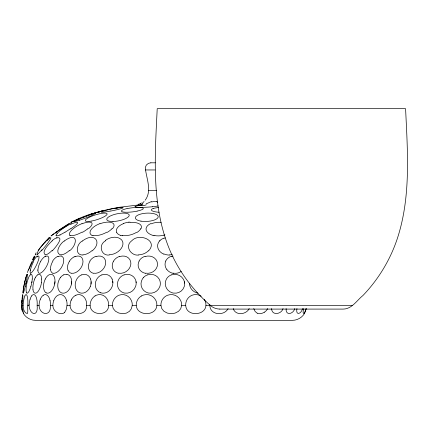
<?xml version="1.0" encoding="UTF-8"?>
<svg xmlns="http://www.w3.org/2000/svg" width="429" height="429" viewBox="0 0 429 429"><rect width="100%" height="100%" fill="white"/><g stroke="black" fill="none" stroke-linecap="round" stroke-linejoin="round"><path stroke-width="0.64" d="M71.622 281.746L71.589 282.641M40.39 299.12A10.43 5.588 -85.5 0 0 39.897 300.472A10.494 5.545 -85.4 0 0 39.06 305.405C39.377 315.202 51.448 317.074 50.343 305.512M29.097 304.536A10.494 3.915 -85.8 0 0 29.043 305.405C29.735 315.09 38.422 317.31 37.135 305.405A10.462 4.161 -85.9 0 0 37.001 300.434A10.371 4.038 -86.4 0 0 31.601 295.93M91.114 282.641L91.104 281.746M201.174 296.224A10.371 10.092 75.6 0 0 192.154 295.222A10.36 10.082 75.3 0 0 190.712 295.924A10.387 10.114 73.8 0 0 187.382 299.104A10.43 10.162 73 0 0 186.642 300.461A10.468 10.216 71.8 0 0 185.698 304.536A10.494 10.248 71.7 0 0 185.719 305.405C186.154 316.747 205.394 315.969 205.941 305.405A10.462 10.151 74.1 0 0 204.853 300.402A10.371 10.092 75.6 0 0 204.231 299.313M181.655 305.427L181.655 305.405A10.489 10.441 44.5 0 0 181.521 303.314A10.462 10.419 42.6 0 0 180.593 300.407A10.371 10.339 41.9 0 0 167.642 295.222A10.393 10.36 33.1 0 0 161.937 300.461A10.468 10.435 27.2 0 0 160.934 304.536A10.494 10.468 26.5 0 0 160.934 305.405L161.765 308.569L163.948 311.282L167.283 313.084L171.273 313.69L175.032 313.127L178.453 311.374L180.711 308.767L181.655 305.427L185.719 305.405M24.882 295.978A10.387 2.274 -86.3 0 0 23.938 299.169A10.43 2.247 -86.1 0 0 23.675 300.488A10.494 2.172 -86 0 0 23.123 305.405C23.016 308.172 24.11 313.363 27.445 313.556C28.25 310.982 27.354 308.097 27.778 305.405A10.462 2.435 -86.1 0 0 27.831 300.456A10.371 2.322 -86.6 0 0 24.844 295.935M141.532 295.93A10.387 10.285 -63.5 0 0 138.084 299.11A10.43 10.317 -63.3 0 0 137.296 300.461A10.468 10.344 -63.8 0 0 136.256 304.542A10.494 10.371 -63.9 0 0 136.24 305.405C136.996 316.463 156.354 316.286 156.832 305.405A10.489 10.409 -57.5 0 0 156.724 303.314A10.462 10.371 -59.6 0 0 155.829 300.407A10.371 10.275 -64.9 0 0 141.447 295.962M21.825 300.788A10.494 0.359 -86.1 0 0 21.482 305.405L21.933 310.065L23.702 313.69L22.694 309.309L22.555 305.405A10.489 0.702 -86.1 0 0 22.673 303.346M54.939 281.746L54.869 282.641M304.166 313.658L304.209 313.379M132.229 305.427L132.229 305.405A10.489 10.055 -76.2 0 0 132.143 303.314A10.462 10.006 -76.9 0 0 131.317 300.413A10.371 9.899 -78.9 0 0 119.026 295.216A10.36 9.888 -78.7 0 0 117.589 295.924A10.387 9.899 -77.9 0 0 114.237 299.115A10.43 9.921 -77.6 0 0 113.465 300.466A10.494 9.958 -77.5 0 0 112.387 305.405L113.218 308.569L115.508 311.277L118.887 313.063L122.866 313.69L126.367 313.127L129.408 311.374L131.36 308.767L132.229 305.427L136.24 305.405M95.093 295.903A10.43 9.229 -81.9 0 0 91.168 300.466A10.494 9.245 -81.7 0 0 90.106 305.405C90.449 316.093 108.902 316.371 108.585 305.405A10.489 9.395 -81.2 0 0 108.532 303.314A10.462 9.341 -81.5 0 0 107.792 300.413A10.371 9.223 -82.8 0 0 96.402 295.216A10.36 9.213 -82.6 0 0 95.056 295.93M303.737 308.569C301.807 315.669 304.729 314.248 306.075 308.58M71.091 300.472A10.468 8.231 -83.7 0 0 70.12 304.542A10.494 8.248 -83.7 0 0 70.061 305.405C70.372 315.835 87.259 316.623 86.626 305.405A10.489 8.451 -83.4 0 0 86.604 303.314A10.462 8.392 -83.6 0 0 85.972 300.418A10.371 8.264 -84.5 0 0 75.831 295.216M91.082 283.231L90.991 284.014M64.72 312.237L66.216 309.566L67.015 305.405A10.489 7.25 -84.6 0 0 67.021 303.314A10.462 7.186 -84.8 0 0 66.522 300.418M71.536 283.231L71.423 284.014M41.463 282.641L41.575 281.746A9.642 3.802 -76.8 0 0 41.677 279.048M54.799 283.178L54.66 284.014M31.928 281.746L31.778 282.641M306.263 308.666L304.713 313.063M26.287 281.746L26.11 282.641M24.33 284.014L24.507 283.178M25.987 283.231L25.82 284.014M24.63 282.641L24.834 281.746M302.536 308.58C301.426 313.969 295.377 316.028 296.948 308.569M294.787 308.58C293.436 314.012 285.43 316.184 286.122 308.569M283.06 308.58C281.537 314.285 271.707 315.975 271.578 308.569M165.766 261.046L165.733 261.122A9.422 8.623 13.7 0 0 166.876 269.573M267.717 308.58L266.436 310.532L264.436 312.237M249.222 308.58C246.353 314.73 235.387 315.932 233.226 308.569M228.131 308.58C224.153 316.371 209.963 315.133 209.84 305.405A10.494 9.711 79.6 0 1 209.819 304.536M139.162 261.046L139.125 261.122A9.422 8.628 -13.1 0 0 139.543 269.557A9.61 8.811 -14.3 0 0 140.235 270.409A9.754 9.004 -16.9 0 0 145.383 273.278L145.656 273.3M113.503 261.164L113.572 261.046A9.679 8.424 -33.8 0 1 119.664 256.376M40.744 261.164L40.814 261.046A9.561 3.893 -63.7 0 1 44.423 256.88A9.824 3.791 -62.5 0 1 45.206 256.37M69.466 261.164L69.541 261.046A9.583 6.655 -55.6 0 1 74.099 256.901M304.628 313.197L304.241 313.674M145.147 200.22C152.434 190.669 146.139 178.115 145.275 167.541L146.337 165.042L148.445 163.336L150.879 162.811M144.106 201.48L142.331 203.314M304.51 313.492C301.984 317.642 297.329 320.318 292.46 320.34L35.435 320.34C30.47 320.313 25.692 317.54 23.268 313.197M41.431 250.911C43.184 249.115 58.022 230.786 46.616 240.594M71.965 221.981L61.964 228.421A12.42 0.552 -33.8 0 0 61.17 228.952M148.568 250.911C158.435 240.503 139.35 232.69 131.95 240.594A11.277 8.607 -10.2 0 0 131.424 241.018C124.453 246.348 131.177 256.215 138.717 255.03M46.171 241.028C42.857 245.018 37.146 249.893 36.942 255.03M52.172 250.911C53.893 249.41 65.138 236.358 57.041 237.816M219.782 309.089L343.023 309.089C351.855 309.17 356.805 300.391 362.939 295.517C378.201 279.611 389.897 260.408 397.002 239.538C411.164 197.41 407.598 152.263 405.587 108.66L157.212 108.66C154.944 156.242 151.046 206.349 170.318 251.287C179.381 272.206 193.436 290.739 210.618 305.679C213.186 307.84 216.473 309.057 219.836 309.089M69.412 250.911C77.3 245.318 78.722 231.022 64.833 240.594A11.277 5.588 -43 0 0 64.248 241.007M92.149 250.911C102.3 242.616 95.002 231.88 82.936 240.594A11.277 7.02 -35.7 0 0 82.341 241.012M51.963 241.028C49.721 243.286 40.272 252.29 45.699 255.03M64.259 241.028C60.232 243.238 53.716 253.7 61.331 255.03M82.352 241.028C76.566 243.672 74.464 255.325 82.926 255.03M53.872 233.682L51.013 235.955L56.161 232.389M68.999 223.616L68.667 223.815A12.495 0.649 -34.1 0 0 56.36 232.009M71.38 222.26L71.965 221.975M79.719 218.774L72.485 221.696L78.073 219.144M71.407 223.616L70.903 223.841A12.495 2.681 -32.2 0 0 58.172 232.389A12.618 2.574 -33 0 0 57.073 233.58M150.724 223.616L150.23 223.841A12.495 7.025 0.7 0 0 147.651 232.518A12.618 7.207 -0.4 0 0 149.201 233.725A12.784 7.54 -1.7 0 0 153.094 235.43M72.485 221.696L80.427 218.189M146.171 203.866L151.657 201.48M82.127 217.798L83.934 217.069M86.347 216.093L91.768 213.899L99.785 211.54M82.036 223.616L81.456 223.841A12.495 4.478 -27.7 0 0 69.873 232.454A12.618 4.44 -28.7 0 0 69.428 233.649A12.784 4.462 -30.6 0 0 69.857 235.349M123.536 223.616L122.967 223.841A12.495 6.751 -10.7 0 0 116.715 232.502M99.941 223.616L99.34 223.841A12.495 5.877 -20.5 0 0 89.999 232.48A12.618 5.92 -21.7 0 0 90.262 233.682A12.784 6.054 -23.6 0 0 92.031 235.387M91.345 214.109L102.965 210.687L92.262 213.835M165.213 237.907L164.591 238.074A11.69 8.703 3.2 0 0 163.942 238.267M127.129 208.633L127.392 208.574A11.047 2.054 -6.9 0 1 128.389 208.371A11.063 2.038 -7 0 1 142.428 207.802A11.063 2.038 -7 0 1 137.173 211.084M118.726 207.357L137.999 205.024L141.822 205.024M152.295 206.773L152.284 206.773A12.57 1.282 -3.5 0 0 158.14 205.925M109.229 255.03C101.072 256.124 98.209 244.873 105.191 241.028A11.277 8.049 -24.8 0 1 105.738 240.583M150.815 162.811L155.346 162.811M145.426 169.959L155.073 169.959M148.525 190.39L156.558 190.39M21.482 305.405L21.659 307.427M22.555 305.405L23.123 305.405M27.778 305.405L29.043 305.405M37.135 305.405L39.06 305.405M53.802 300.466A10.494 7.003 -84.7 0 0 52.874 305.405L50.349 305.427A10.489 5.829 -85.3 0 0 50.386 303.314A10.462 5.759 -85.5 0 0 50.032 300.423M67.015 305.405L70.061 305.405M86.626 305.405L90.106 305.405M108.585 305.405L112.387 305.405M156.832 305.405L160.934 305.405M205.941 305.405L209.84 305.405M210.618 305.679L352.188 305.679M173.332 273.3L173.059 273.252M122.458 235.746L122.152 235.693M257.185 313.186L255.132 311.492L253.764 308.569M156.403 201.48L157.679 202.268M68.034 270.372L67.948 270.157A9.599 6.692 -57.3 0 1 67.75 269.546A9.422 6.591 -56.8 0 1 69.509 261.191M22.544 310.971L22.287 310.301M22.126 309.818L21.825 308.58M184.368 281.746L184.534 282.641M136.052 281.746L136.149 282.641M112.752 281.376L112.854 282.641M184.588 283.178L184.615 284.014A9.663 9.427 17.7 0 1 184.18 286.695A9.711 9.47 19.3 0 1 173.616 293.098A9.717 9.476 20.6 0 1 172.367 292.835A9.685 9.449 20.6 0 1 166.452 279.022A9.652 9.4 23 0 1 167.321 277.772A9.701 9.443 21.9 0 1 171.428 274.871M52.874 305.405C52.767 308.912 55.357 312.049 58.569 313.197A11.503 7.384 60.2 0 0 64.768 312.307M75.306 220.946A11.449 0.59 -21.3 0 1 85.8 216.457A11.449 0.59 -21.3 0 1 95.597 213.116M63.036 228.105A12.714 1.668 -31.3 0 1 66.136 226.244M61.315 228.888A12.42 2.558 -32 0 1 61.599 228.689M138.899 204.789A12.06 8.387 31.9 0 1 137.956 204.939M138.991 204.939A12.06 8.532 33.7 0 1 138.041 205.11M103.073 210.671A11.041 0.456 -12.4 0 1 115.187 208.038M101.448 211.068A11.041 0.509 -12.6 0 1 102.88 210.698M99.555 212.108A11.068 0.483 -12.7 0 1 100.987 211.17M115.562 207.931A11.09 0.354 -12.5 0 1 119.123 207.502M118.366 207.743A11.09 0.354 -12.5 0 1 115.615 208.473M141.758 204.209A12.822 8.821 30.8 0 1 139.382 205.448M142.905 203.598A13.749 8.215 16.3 0 1 142.101 204.327M141.532 202.917A13.749 7.17 5.4 0 1 140.422 203.475M140.776 203.55A12.822 7.856 18.6 0 1 138.454 204.204M135.065 206.698A12.57 1.282 -3.5 0 1 141.87 205.083M142.846 204.982A12.06 8.36 -35.3 0 1 141.795 205.132M159.095 212.28A11.063 2.574 -0.4 0 1 152.735 208.623A11.047 2.435 0.1 0 1 153.566 208.371M153.62 208.381A11.09 2.343 -0.3 0 1 158.537 207.577M137.023 211.175A11.063 2.091 -6.8 0 1 122.592 211.888A11.063 2.091 -6.8 0 1 126.941 208.591M152.166 206.773A12.586 1.303 -3.6 0 1 135.044 206.676M146.31 204.789A12.822 8.537 -33.3 0 1 142.648 205.797M151.705 202.038A7.079 4.381 -31.7 0 1 156.274 201.635M114.682 208.446A11.057 0.912 -11.3 0 1 122.978 207.872A11.057 0.912 -11.3 0 1 110.913 211.02M121.284 207.416A11.106 0.922 -11.3 0 1 121.745 207.389M110.741 210.993A11.09 0.906 -12.1 0 1 102.011 212.216M101.657 212.296A11.063 1.003 -12.4 0 1 113.165 208.596A11.047 1.024 -11.6 0 1 114.522 208.36M164.934 234.872A12.827 7.497 -2.7 0 1 163.926 235.189M163.889 235.135A12.924 7.652 -2.4 0 1 154.88 235.618M154.826 235.719A12.891 7.706 -2 0 1 153.153 235.355M151.094 223.852A12.736 6.553 -1.9 0 1 161.132 222.319M129.907 222.603A12.693 6.06 -11.4 0 1 141.12 228.416M128.759 222.243A12.913 6.22 -11.5 0 1 129.987 222.088M140.948 228.421A12.42 6.22 -16.4 0 1 140.674 228.952M140.599 228.957A12.473 6.247 -16.4 0 1 137.146 232.357M136.663 232.277A12.843 6.671 -15.1 0 1 122.635 235.548M122.131 235.719A12.891 7.255 -14.2 0 1 120.705 235.349M120.629 235.408A12.784 7.116 -13.7 0 1 117.653 233.714A12.618 6.869 -11.9 0 1 116.736 232.497M123.439 223.52A12.827 6.462 -11.3 0 1 128.759 222.142M99.995 223.75A12.714 5.486 -20.1 0 1 111.771 222.619A12.714 5.486 -20.1 0 1 112.714 228.405M112.339 228.421A12.42 5.051 -24.7 0 1 111.856 228.952M111.733 228.957A12.473 5.073 -24.7 0 1 107.298 232.336M106.826 232.186A12.843 5.529 -24 0 1 93.377 235.526M93.152 235.714A12.891 6.162 -24.2 0 1 92.096 235.344M81.993 223.772A12.714 4.081 -26.6 0 1 91.447 222.613A12.714 4.081 -26.6 0 1 88.83 228.394M88.315 228.421A12.42 3.432 -30.2 0 1 87.666 228.952M87.505 228.957A12.473 3.448 -30.2 0 1 82.513 232.309M82.191 232.035A12.843 3.893 -30 0 1 70.672 235.559M70.469 235.709A12.891 4.515 -31.2 0 1 69.884 235.333M70.753 224.313A12.731 2.059 -29.8 0 1 77.638 222.646A12.731 2.059 -29.8 0 1 71.193 228.405M71.01 228.421A12.42 1.507 -33.2 0 1 70.259 228.952M70.061 228.968A12.473 1.512 -33.2 0 1 65.079 232.207M64.967 232.175A12.688 1.893 -33.5 0 1 60.966 234.395M60.634 234.717A12.822 2.279 -34.5 0 1 59.894 235.054M60.087 234.856A12.924 2.381 -34.9 0 1 56.113 235.687A12.891 2.472 -35.3 0 1 56.049 235.312M56.14 235.258A12.784 2.467 -34.7 0 1 57.154 233.526M55.239 232.931A12.473 0.552 -33.8 0 1 61.063 228.904M55.035 232.958A12.618 0.472 -34.8 0 1 56.505 231.885M71.294 222.152A12.827 0.338 -32.1 0 1 71.868 221.959M45.061 242.042A11.626 0.365 -50 0 1 47.174 240.454M38.181 250.493A11.068 1.126 -50.4 0 1 45.377 241.709M35.87 254.617A11.599 1.062 -52 0 1 36.127 252.794M90.004 261.186A9.422 7.593 -48.7 0 0 88.975 269.53A9.61 7.722 -49.5 0 0 89.398 270.404A9.754 7.84 -51.7 0 0 93.42 273.273M89.892 260.966A9.674 7.824 -47.3 0 1 96.058 256.295M96.091 256.596A9.61 7.486 -46.1 0 1 105.604 263.797A9.61 7.486 -46.1 0 1 93.688 273.209M109.325 254.767A11.267 7.647 -27.7 0 0 121.289 248.37A11.267 7.647 -27.7 0 0 120.335 238.835A11.69 8.242 -25.1 0 0 105.491 240.353M264.42 312.151A11.503 7.647 -59.3 0 1 257.234 313.175M197.941 293.104A9.717 9.202 50.1 0 1 196.718 292.835A9.685 9.175 50.1 0 1 189.452 283.462M171.503 274.876A9.722 9.443 19 0 1 183.269 279.054A9.642 9.406 17.2 0 1 184.588 283.172M165.728 261.03A9.674 8.811 15.1 0 1 171.246 256.338M181.231 271.38A9.61 8.628 9.7 0 1 173.359 273.16M171.332 256.531A9.61 8.628 9.7 0 1 173.069 256.124M173.053 273.284A9.754 9.036 11.6 0 1 167.637 270.426A9.61 8.821 12.8 0 1 166.897 269.551M159.926 240.546A11.497 8.789 5.5 0 1 163.889 238.186M172.254 254.542A11.599 9.159 0.3 0 1 169.659 254.842M169.664 255.062A11.749 9.594 3.5 0 1 163.932 253.941M163.781 254.166A11.202 9.004 4.1 0 1 159.491 240.98M159.567 241.023A11.277 8.666 6.4 0 1 159.996 240.589M143.281 277.772A9.652 9.406 -21.2 0 0 142.374 279.027A9.685 9.433 -24.5 0 0 147.764 292.83A9.717 9.465 -24.5 0 0 148.997 293.104A9.711 9.449 -25.2 0 0 159.776 286.695A9.663 9.395 -26.4 0 0 160.312 284.014L160.323 283.231A9.647 9.374 -26.8 0 0 160.285 282.641L160.151 281.746A9.642 9.368 -26.8 0 0 159.154 279.054A9.722 9.433 -22.4 0 0 147.576 274.876M143.275 277.767A9.701 9.443 -21.8 0 1 147.501 274.866M139.076 261.009A9.674 8.837 -11.1 0 1 145.061 256.322M145.136 256.553A9.61 8.591 -14 0 1 157.518 263.958A9.61 8.591 -14 0 1 145.688 273.176M148.391 250.799A11.599 8.907 -16.8 0 1 138.739 254.842M124.072 274.882A9.652 9.127 -49.9 0 0 118.946 279.022A9.685 9.132 -51.9 0 0 123.649 292.83A9.717 9.165 -51.8 0 0 124.834 293.104A9.711 9.143 -51.9 0 0 135.494 286.695A9.663 9.079 -52.3 0 0 136.122 284.014L136.165 283.178A9.642 9.052 -52.5 0 0 135.194 279.054A9.722 9.132 -49.1 0 0 124.147 274.882M119.712 256.569A9.61 8.21 -33.3 0 1 130.877 263.883A9.61 8.21 -33.3 0 1 118.763 273.193M118.468 273.273A9.76 8.601 -38.7 0 1 113.905 270.56L113.803 270.426A9.61 8.441 -36.1 0 1 113.213 269.551A9.422 8.28 -35 0 1 113.524 261.175M112.103 279.054A9.642 8.457 -64.1 0 1 112.103 286.701A9.711 8.553 -63.9 0 1 100.751 292.825M100.761 292.825A9.685 8.553 -64 0 1 96.884 279.022A9.652 8.569 -62.9 0 1 101.845 274.887M101.925 274.882A9.722 8.553 -61.7 0 1 112.114 279.043M71.08 300.466A10.43 8.253 -83.8 0 1 71.75 299.115M71.761 299.12A10.387 8.248 -84 0 1 75.895 295.206M81.526 274.887A9.652 7.754 -69.4 0 0 76.855 279.022A9.685 7.717 -70.2 0 0 79.794 292.819A9.711 7.711 -70 0 0 90.246 286.69M81.59 274.887A9.722 7.717 -68.3 0 1 90.605 279.043M90.589 279.048A9.642 7.604 -70.1 0 1 90.278 286.69M53.818 300.466A10.43 7.025 -84.9 0 1 54.408 299.115A10.387 7.03 -85.1 0 1 56.896 295.94A10.355 7.046 -85.5 0 1 66.533 300.38M66.935 274.378A9.706 6.628 -71.9 0 1 71.343 279.022A9.642 6.526 -73.5 0 1 70.683 286.69A9.706 6.628 -73.5 0 1 61.368 292.825A9.685 6.644 -73.6 0 1 59.486 279.027A9.652 6.698 -73.1 0 1 60.296 277.767M60.28 277.74A9.701 6.703 -72.9 0 1 63.701 274.85M63.749 274.85A9.76 6.671 -72 0 1 66.897 274.351M74.099 256.885A9.824 6.655 -54.6 0 1 75.247 256.381M75.247 256.622A9.61 6.456 -54.1 0 1 82.743 263.69A9.61 6.456 -54.1 0 1 71.482 273.23M71.257 273.268A9.754 6.762 -59.2 0 1 68.072 270.388M91.935 250.686A11.599 6.885 -40.3 0 1 83.017 254.831M40.401 299.131A10.387 5.598 -85.7 0 1 43.302 295.222M43.265 295.206A10.371 5.636 -86.1 0 1 50.037 300.418M45.276 279.016A9.652 5.443 -75.3 0 1 48.944 274.871A9.722 5.373 -74.3 0 1 54.858 279.027A9.642 5.245 -75.5 0 1 53.925 286.69A9.711 5.346 -75.6 0 1 46.075 292.825M46.091 292.809A9.685 5.373 -75.7 0 1 45.281 279.027M50.568 269.487A9.422 5.325 -61.7 0 1 52.88 261.207M52.735 260.886A9.674 5.539 -60.9 0 1 58.076 256.252M58.022 256.671A9.61 5.164 -59 0 1 63.24 263.529A9.61 5.164 -59 0 1 53.062 273.257M52.89 273.257A9.754 5.405 -63.7 0 1 50.67 270.372A9.61 5.384 -62.2 0 1 50.493 269.541M69.251 250.59A11.599 5.239 -46.6 0 1 61.454 254.821M29.129 304.542A10.468 3.915 -85.8 0 1 29.762 300.493A10.43 3.974 -85.9 0 1 30.127 299.126M30.137 299.142A10.387 4 -86.1 0 1 31.644 295.956M35.602 277.177A9.706 4 -76.4 0 1 37.639 274.839M34.669 279.006A9.658 4.027 -76.7 0 1 35.607 277.209M37.666 274.909A9.722 3.936 -75.8 0 1 41.704 279.016M41.457 282.647A9.647 3.807 -76.8 0 1 41.372 283.178L41.216 284.014A9.663 3.829 -76.8 0 1 40.487 286.685A9.711 3.904 -76.9 0 1 34.835 293.104A9.717 3.947 -77 0 1 32.931 289.457M32.99 289.393A9.663 3.941 -76.9 0 1 34.706 279.065M45.115 256.751A9.61 3.663 -62 0 1 47.925 263.25A9.61 3.663 -62 0 1 39.173 273.294L39.071 273.252A9.754 3.834 -66.4 0 1 37.913 270.34M37.87 270.388A9.61 3.856 -65.1 0 1 37.881 269.61M37.983 269.444A9.422 3.834 -64.6 0 1 40.787 261.229M56.44 238.036A11.739 3.475 -45.4 0 1 57.062 237.784M52.156 250.402A11.599 3.287 -50.2 0 1 45.86 254.794M51.963 240.996A11.277 3.823 -47.5 0 1 52.488 240.556M52.531 240.288A11.519 3.781 -47.2 0 1 56.564 237.822M28.008 279.006A9.652 2.477 -77.5 0 1 30.239 274.833M26.609 292.771A9.685 2.376 -77.8 0 1 28.014 279.038M30.202 274.935A9.722 2.381 -76.6 0 1 32.272 278.989M32.239 279.038A9.642 2.247 -77.6 0 1 31.682 283.178L31.505 284.014A9.663 2.274 -77.6 0 1 30.824 286.679M30.808 286.647A9.711 2.338 -77.6 0 1 26.845 293.109A9.717 2.386 -77.8 0 1 26.587 292.835M30.593 269.337A9.422 2.193 -66.3 0 1 33.725 261.282M33.709 260.612A9.674 2.36 -65.7 0 1 37.302 256.124M37.007 256.971A9.61 2.011 -63.6 0 1 37.57 262.553A9.61 2.011 -63.6 0 1 30.395 273.327M30.384 273.203A9.754 2.097 -67.8 0 1 30.336 270.265M30.266 270.367A9.61 2.172 -66.6 0 1 30.443 269.509M46.198 240.959A11.277 1.845 -49.9 0 1 46.654 240.524M41.978 249.662A11.599 1.148 -51.9 0 1 37.312 254.52M21.879 301.019A10.393 0.445 -86.2 0 1 22.442 295.688M22.469 295.061A10.371 0.536 -86.7 0 1 22.801 300.541A10.462 0.638 -86.2 0 1 22.651 303.389M25.472 278.973A9.652 0.858 -77.8 0 1 25.826 277.719M23.043 292.605A9.685 0.745 -78.1 0 1 25.467 279.081A9.663 1.003 -77.9 0 0 23.783 286.744M25.858 277.445A9.701 0.831 -77.7 0 1 26.845 274.689M26.775 275.08A9.722 0.751 -77 0 1 26.866 278.85M26.812 279A9.642 0.622 -77.9 0 1 25.241 286.626M25.209 286.534A9.711 0.708 -78 0 1 22.978 292.83M34.122 256.891A9.824 0.306 -64.6 0 1 34.4 256.392M32.91 259.856A9.61 0.273 -64.2 0 1 34.459 257.513A9.61 0.273 -64.2 0 1 28.711 269.594M27.397 272.581A9.765 0.279 -68.4 0 1 28.502 269.503M28.212 270.168A9.61 0.397 -67.3 0 1 28.534 269.326M28.941 268.592A9.422 0.461 -66.9 0 1 31.848 261.685M32.486 259.717A9.594 0.585 -66.5 0 1 34.438 256.134M21.611 305.41A10.489 1.121 -86.1 0 1 21.648 304.863M22.362 298.209A10.371 1.271 -86.7 0 1 22.523 297.292M21.772 303.078A10.462 1.18 -86.2 0 1 22.061 300.295M25.515 279.209A9.722 0.901 -76.9 0 1 27.193 274.544M23.118 292.841A9.711 0.949 -77.9 0 1 23.74 286.829M140.991 221.149A11.449 4.151 -3.2 0 0 158.215 216.768A11.449 4.151 -3.2 0 0 141.141 213.942A11.449 4.151 -3.2 0 0 140.991 221.149M79.456 220.243A11.449 1.046 -20.9 0 0 95.42 213.234A11.449 1.046 -20.9 0 0 79.279 218.377A11.449 1.046 -20.9 0 0 79.456 220.243M112.983 221.471A11.449 3.609 -11.3 0 0 129.215 215.042A11.449 3.609 -11.3 0 0 111.776 215.342A11.449 3.609 -11.3 0 0 112.983 221.471M91.189 221.117A11.449 2.52 -17.5 0 0 107.127 213.899A11.449 2.52 -17.5 0 0 90.272 216.838A11.449 2.52 -17.5 0 0 91.189 221.117"/></g></svg>
